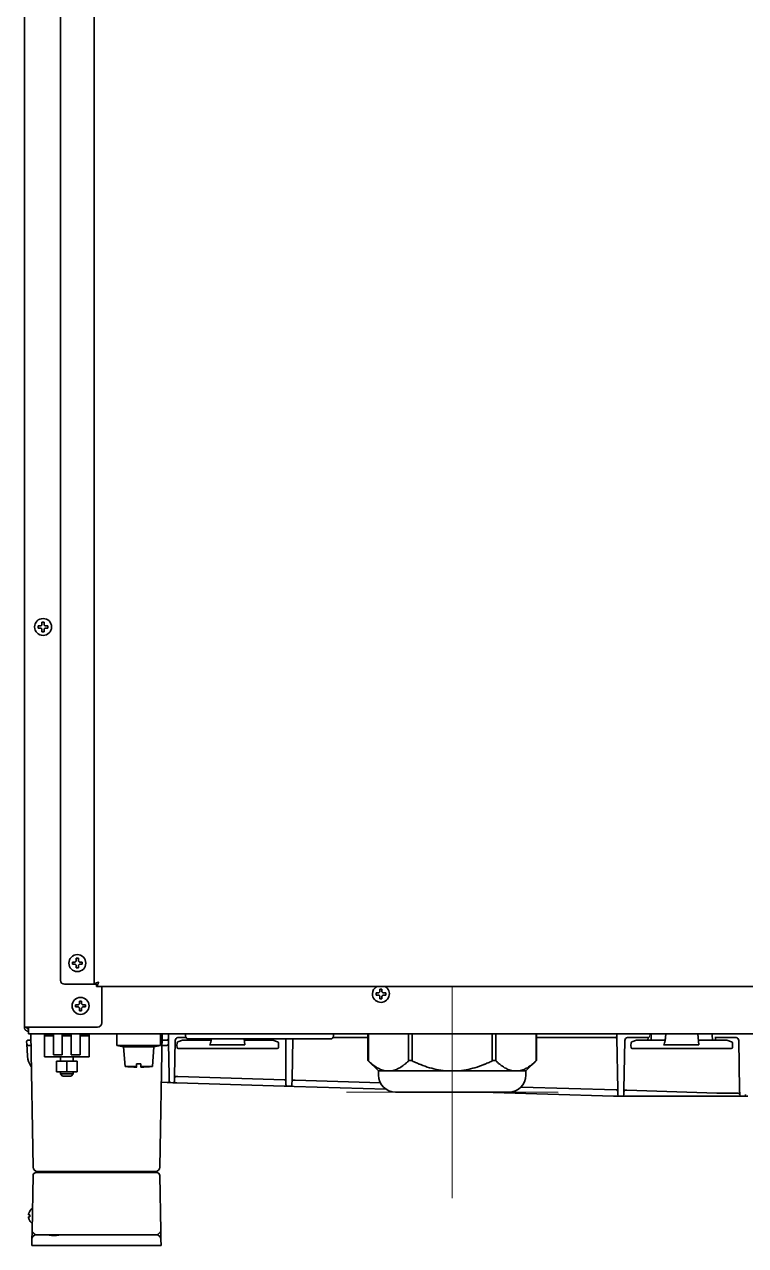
# Model space of a CAD drawing. Extents: x 5819 to 10669, y -850 to 3886.
# Drawn here: x 5821 to 6161, y 1271 to 1847 of the extents above; entities that cross this region are included whole.
import ezdxf

# ---------------------------------------------------------------- set-up
doc = ezdxf.new("R2010")
doc.units = 0
doc.header["$LTSCALE"] = 5
doc.layers.get('0').update_dxf_attribs({"linetype": 'CONTINUOUS', "lineweight": 0})
doc.layers.add('1', color=7, linetype='CONTINUOUS', true_color=0xffffff)

msp = doc.modelspace()

# ---------------------------------------------------------------- linework, layer by layer
at = {"color": 1}
for p, q in [((6022.57, 1393.16), (6022.57, 1293.16)), ((5972.57, 1343.16), (6072.57, 1343.16))]:
    msp.add_line(p, q, dxfattribs=at)
at = {"layer": '1', "color": 7, "linetype": 'Continuous', "lineweight": 35}
for p, q in [((5820.57, 1373.93), (5820.57, 2393.36)), ((5853.57, 2389.44), (5853.57, 1394.13)), ((5837.57, 1396.13), (5837.57, 2384.83)), ((5827.07, 1562.78), (5827.07, 1563.28)), ((5827.07, 1562.28), (5827.07, 1562.78)), ((5831.67, 1563.28), (5831.67, 1562.78)), ((5831.67, 1562.78), (5831.67, 1562.28)), ((5843.27, 1404.13), (5843.27, 1404.63)), ((5843.27, 1403.63), (5843.27, 1404.13)), ((5847.87, 1404.63), (5847.87, 1404.13)), ((5847.87, 1404.13), (5847.87, 1403.63)), ((5852.57, 1394.13), (5839.57, 1394.13)), ((5852.57, 1394.13), (5853.57, 1394.13)), ((5853.57, 1394.13), (5854.57, 1394.13)), ((5854.57, 1393.13), (5854.57, 1394.13)), ((5854.57, 1393.13), (6646.57, 1393.13)), ((5857.07, 1375.93), (5857.07, 1393.13)), ((5986.57, 1389.58), (5986.57, 1390.08)), ((5986.57, 1389.08), (5986.57, 1389.58)), ((5991.17, 1390.08), (5991.17, 1389.58)), ((5991.17, 1389.58), (5991.17, 1389.08)), ((5844.77, 1383.93), (5844.77, 1384.43)), ((5844.77, 1383.43), (5844.77, 1383.93)), ((5849.37, 1384.43), (5849.37, 1383.93)), ((5849.37, 1383.93), (5849.37, 1383.43)), ((5820.57, 1373.93), (5822.57, 1373.93)), ((5822.57, 1373.93), (5855.07, 1373.93)), ((5822.57, 1373.93), (5822.57, 1372.83)), ((5822.57, 1372.83), (5822.57, 1370.83)), ((5821.61, 1367.04), (5821.67, 1366.04)), ((5821.97, 1360.15), (5821.67, 1366.04)), ((5823.63, 1367.83), (5822.36, 1367.83)), ((5822.57, 1370.83), (6400.07, 1370.83)), ((5824.67, 1307.79), (5823.57, 1370.83)), ((5830.07, 1370.63), (5830.07, 1370.83)), ((5830.07, 1369.83), (5830.07, 1370.63)), ((5830.07, 1370.63), (5834.27, 1370.63)), ((5830.07, 1365.33), (5830.07, 1369.83)), ((5834.27, 1369.83), (5830.07, 1369.83)), ((5834.27, 1370.63), (5834.27, 1369.83)), ((5834.27, 1365.33), (5834.27, 1369.83)), ((5838.47, 1369.83), (5838.47, 1370.63)), ((5838.47, 1370.63), (5842.67, 1370.63)), ((5842.67, 1369.83), (5838.47, 1369.83)), ((5838.47, 1369.83), (5838.47, 1365.33)), ((5842.67, 1370.63), (5842.67, 1369.83)), ((5842.67, 1365.33), (5842.67, 1369.83)), ((5846.87, 1370.63), (5851.07, 1370.63)), ((5846.87, 1369.83), (5846.87, 1370.63)), ((5851.07, 1369.83), (5846.87, 1369.83)), ((5846.87, 1369.83), (5846.87, 1365.33)), ((5851.07, 1370.83), (5851.07, 1370.63)), ((5851.07, 1370.63), (5851.07, 1369.83)), ((5851.07, 1369.83), (5851.07, 1365.33)), ((5864.24, 1370.83), (5864.24, 1365.23)), ((5884.47, 1307.79), (5885.57, 1370.83)), ((5884.9, 1365.23), (5884.9, 1370.83)), ((5887.86, 1367.83), (5885.52, 1367.83)), ((5888.61, 1368.72), (5888.57, 1366.33)), ((5888.57, 1366.32), (5888.57, 1366.33)), ((5888.84, 1350.88), (5888.57, 1366.32)), ((5888.61, 1368.72), (5888.65, 1370.83)), ((5891.81, 1367.6), (5891.51, 1350.84)), ((5892.57, 1365.33), (5892.68, 1366.54)), ((5895.26, 1367.72), (5893.02, 1366.97)), ((5896.63, 1369.08), (5893.31, 1369.08)), ((5895.9, 1367.83), (5900.57, 1367.83)), ((5896.57, 1370.83), (5896.61, 1369.77)), ((5901.57, 1368.33), (5898.11, 1368.33)), ((5900.57, 1367.83), (5908.26, 1367.83)), ((5961.57, 1368.33), (5901.57, 1368.33)), ((5902.09, 1368.31), (5902.09, 1368.33)), ((5908.77, 1368.33), (5908.67, 1367.23)), ((5924.62, 1365.61), (5924.38, 1368.33)), ((5924.42, 1367.83), (5932.57, 1367.83)), ((5927.07, 1367.83), (5927.07, 1368.33)), ((5931.06, 1368.33), (5931.07, 1367.83)), ((5932.52, 1367.83), (5932.51, 1368.33)), ((5932.57, 1367.83), (5937.25, 1367.83)), ((5940.13, 1366.97), (5937.88, 1367.72)), ((5940.47, 1366.54), (5940.57, 1365.33)), ((5944.07, 1349.2), (5944.07, 1368.33)), ((5946.95, 1349.14), (5947.29, 1368.33)), ((5965.04, 1368.33), (5961.57, 1368.33)), ((5982.76, 1369.08), (5966.34, 1369.08)), ((5966.57, 1370.83), (5966.54, 1369.77)), ((5982.76, 1370.83), (5982.76, 1358.22)), ((5983.02, 1370.83), (5983.02, 1357.97)), ((6001.93, 1357.97), (6001.93, 1370.83)), ((6003.66, 1370.83), (6003.66, 1357.97)), ((6041.48, 1357.97), (6041.48, 1370.83)), ((6043.21, 1370.83), (6043.21, 1357.97)), ((6062.12, 1357.97), (6062.12, 1370.83)), ((6062.39, 1358.22), (6062.39, 1370.83)), ((6097.26, 1369.08), (6062.39, 1369.08)), ((6099.59, 1369.08), (6097.26, 1369.08)), ((6100.28, 1368.69), (6100.25, 1370.81)), ((6100.28, 1368.69), (6100.71, 1344.46)), ((6104.04, 1367.6), (6103.64, 1344.46)), ((6110.98, 1369.08), (6105.54, 1369.08)), ((6106.92, 1365.33), (6107.03, 1366.54)), ((6109.61, 1367.72), (6107.37, 1366.97)), ((6110.25, 1367.83), (6114.92, 1367.83)), ((6112.57, 1369.08), (6111.66, 1369.08)), ((6115.35, 1369.08), (6112.57, 1369.08)), ((6114.92, 1367.83), (6122.61, 1367.83)), ((6115.02, 1369.08), (6114.97, 1367.83)), ((6116.44, 1368.31), (6116.51, 1370.34)), ((6123.34, 1370.83), (6123.02, 1367.23)), ((6138.97, 1365.61), (6138.51, 1370.83)), ((6138.77, 1367.83), (6146.92, 1367.83)), ((6145.33, 1370.34), (6145.42, 1367.83)), ((6149.27, 1369.08), (6146.49, 1369.08)), ((6146.87, 1367.83), (6146.83, 1369.08)), ((6146.92, 1367.83), (6151.6, 1367.83)), ((6150.18, 1369.08), (6149.27, 1369.08)), ((6156.33, 1369.08), (6150.86, 1369.08)), ((6154.48, 1366.97), (6152.23, 1367.72)), ((6154.82, 1366.54), (6154.92, 1365.33)), ((6158.24, 1344.46), (6157.83, 1367.6)), ((5823.67, 1365.33), (5822.42, 1365.33)), ((5830.07, 1359.83), (5830.07, 1365.33)), ((5834.27, 1365.33), (5834.27, 1360.83)), ((5838.47, 1360.83), (5834.27, 1360.83)), ((5838.47, 1360.83), (5838.47, 1365.33)), ((5842.67, 1365.33), (5842.67, 1360.83)), ((5846.87, 1360.83), (5842.67, 1360.83)), ((5846.87, 1360.83), (5846.87, 1365.33)), ((5851.07, 1365.33), (5851.07, 1359.83)), ((5864.24, 1365.23), (5867.42, 1364.67)), ((5884.9, 1365.23), (5864.24, 1365.23)), ((5867.42, 1364.67), (5868.07, 1355.37)), ((5867.42, 1364.67), (5881.72, 1364.67)), ((5881.07, 1355.37), (5881.72, 1364.67)), ((5881.72, 1364.67), (5884.9, 1365.23)), ((5887.85, 1365.33), (5885.48, 1365.33)), ((5892.57, 1365.33), (5892.66, 1364.28)), ((5900.57, 1363.83), (5893.16, 1363.83)), ((5932.57, 1363.83), (5900.57, 1363.83)), ((5924.62, 1365.61), (5908.03, 1365.61)), ((5939.98, 1363.83), (5932.57, 1363.83)), ((5940.48, 1364.28), (5940.57, 1365.33)), ((6106.92, 1365.33), (6107.01, 1364.28)), ((6114.92, 1363.83), (6107.51, 1363.83)), ((6146.92, 1363.83), (6114.92, 1363.83)), ((6138.97, 1365.61), (6122.38, 1365.61)), ((6154.33, 1363.83), (6146.92, 1363.83)), ((6154.83, 1364.28), (6154.92, 1365.33)), ((5830.07, 1359.83), (5851.07, 1359.83)), ((5835.68, 1357.83), (5835.68, 1352.83)), ((5835.68, 1357.83), (5840.57, 1357.83)), ((5837.57, 1359.83), (5837.57, 1357.83)), ((5840.57, 1357.83), (5845.47, 1357.83)), ((5840.57, 1357.83), (5840.57, 1352.83)), ((5843.57, 1357.83), (5843.57, 1359.83)), ((5845.47, 1357.83), (5845.47, 1352.83)), ((5868.07, 1355.37), (5873.57, 1355.37)), ((5873.57, 1356.53), (5873.57, 1355.37)), ((5875.57, 1356.53), (5873.57, 1356.53)), ((5875.57, 1355.37), (5875.57, 1356.53)), ((5881.07, 1355.37), (5875.57, 1355.37)), ((5982.76, 1358.23), (5987.76, 1353.23)), ((6057.39, 1353.23), (6062.39, 1358.23)), ((5840.57, 1352.83), (5835.68, 1352.83)), ((5837.57, 1352.83), (5837.57, 1351.83)), ((5837.57, 1351.83), (5838.57, 1350.83)), ((5837.57, 1351.83), (5843.57, 1351.83)), ((5838.57, 1350.83), (5842.57, 1350.83)), ((5845.47, 1352.83), (5840.57, 1352.83)), ((5842.57, 1350.83), (5843.57, 1351.83)), ((5843.57, 1351.83), (5843.57, 1352.83)), ((5888.88, 1348.47), (5888.84, 1350.88)), ((5891.51, 1350.84), (5891.47, 1348.44)), ((5891.51, 1350.68), (5892.99, 1350.64)), ((5892.99, 1350.64), (5943.35, 1349.09)), ((5944.07, 1346.79), (5944.07, 1349.2)), ((5946.91, 1346.74), (5946.95, 1349.14)), ((5947.71, 1348.96), (5948.34, 1348.94)), ((5948.34, 1348.94), (5988.64, 1347.7)), ((5987.76, 1353.23), (5991.4, 1353.23)), ((5987.82, 1353.23), (5987.82, 1351.23)), ((5992.48, 1353.23), (5991.4, 1353.23)), ((5993.55, 1353.23), (5992.48, 1353.23)), ((6020.42, 1353.23), (5993.55, 1353.23)), ((6022.57, 1353.23), (6020.42, 1353.23)), ((6024.72, 1353.23), (6022.57, 1353.23)), ((6051.59, 1353.23), (6024.72, 1353.23)), ((6052.67, 1353.23), (6051.59, 1353.23)), ((6053.74, 1353.23), (6052.67, 1353.23)), ((6057.39, 1353.23), (6053.74, 1353.23)), ((6057.32, 1351.23), (6057.32, 1353.23)), ((5885.17, 1347.87), (5888, 1347.79)), ((5890.7, 1347.7), (5889.61, 1347.74)), ((5890.7, 1347.7), (5892.54, 1347.65)), ((5892.54, 1347.65), (5943.14, 1346.1)), ((5943.14, 1346.1), (5944.8, 1346.04)), ((5946.14, 1346), (5944.8, 1346.04)), ((5947.98, 1345.95), (5946.14, 1346)), ((5991.31, 1344.62), (5947.98, 1345.95)), ((6049.32, 1343.23), (5995.82, 1343.23)), ((6036.69, 1343.23), (6098.63, 1341.33)), ((6055.07, 1345.66), (6100.04, 1344.28)), ((6100.71, 1344.46), (6100.75, 1342.06)), ((6103.64, 1344.46), (6103.6, 1342.06)), ((6104.34, 1344.15), (6105.02, 1344.13)), ((6105.02, 1344.13), (6147.42, 1342.83)), ((6158.28, 1342.06), (6158.24, 1344.46)), ((6099.84, 1341.33), (6098.63, 1341.33)), ((6101.5, 1341.33), (6099.84, 1341.33)), ((6102.85, 1341.33), (6101.5, 1341.33)), ((6102.85, 1341.33), (6104.69, 1341.33)), ((6104.69, 1341.33), (6157.38, 1341.33)), ((6147.73, 1342.83), (6156.63, 1342.83)), ((6156.63, 1342.83), (6157.58, 1342.83)), ((6157.38, 1341.33), (6159.03, 1341.33)), ((6160.32, 1341.33), (6159.03, 1341.33)), ((6162.16, 1341.33), (6160.32, 1341.33)), ((5824.19, 1277.79), (5824.65, 1303.85)), ((5826.15, 1305.33), (5828.65, 1305.33)), ((5828.67, 1305.83), (5826.67, 1305.83)), ((5828.65, 1305.33), (5880.5, 1305.33)), ((5880.47, 1305.83), (5828.67, 1305.83)), ((5831.33, 1305.33), (5831.33, 1305.33)), ((5877.81, 1305.33), (5877.81, 1305.33)), ((5882.47, 1305.83), (5880.47, 1305.83)), ((5880.5, 1305.33), (5883, 1305.33)), ((5884.5, 1303.85), (5884.95, 1277.79)), ((5823.09, 1287.13), (5823.13, 1287.13)), ((5823.13, 1282.53), (5823.09, 1282.53)), ((5824.07, 1270.83), (5824.13, 1273.86)), ((5826.13, 1275.83), (5828.13, 1275.83)), ((5828.13, 1275.83), (5832, 1275.83)), ((5837.15, 1275.83), (5881.02, 1275.83)), ((5881.02, 1275.83), (5883.02, 1275.83)), ((5885.02, 1273.86), (5885.07, 1270.83)), ((5828.07, 1270.83), (5824.07, 1270.83)), ((5881.07, 1270.83), (5828.07, 1270.83)), ((5885.07, 1270.83), (5881.07, 1270.83))]:
    msp.add_line(p, q, dxfattribs=at)
for centre in [(5829.37, 1562.78), (5845.57, 1404.13), (5847.07, 1383.93)]:
    msp.add_circle(centre, 4, dxfattribs=at)
for centre, radius, start, end in [((5839.57, 1396.13), 2, 180, 270), ((5988.87, 1389.58), 4, 117.43874, 180), ((5988.87, 1389.58), 4, 180, 62.55565), ((5855.07, 1375.93), 2, 270, 0), ((5822.36, 1367.08), 0.75, 90, 183), ((5822.42, 1366.08), 0.75, 183, 270), ((5887.86, 1368.58), 0.75, 270, 359), ((5893.31, 1367.58), 1.5, 101.37985, 179), ((5893.18, 1366.5), 0.5, 108.43495, 175), ((5895.9, 1365.83), 2, 90, 108.43495), ((5898.11, 1369.83), 1.5, 182, 270), ((5901.59, 1368.33), 0.5, 270, 358), ((5908.26, 1368.33), 0.5, 270, 355), ((5937.25, 1365.83), 2, 71.56505, 90), ((5939.97, 1366.5), 0.5, 5, 71.56505), ((5965.04, 1369.83), 1.5, 270, 358), ((6099.59, 1368.38), 0.7, 1, 90), ((6105.54, 1367.58), 1.5, 101.37985, 179), ((6107.53, 1366.5), 0.5, 108.43495, 175), ((6110.25, 1365.83), 2, 90, 108.43495), ((6115.94, 1368.33), 0.5, 270, 358), ((6117.01, 1370.33), 0.5, 90, 178), ((6122.61, 1368.33), 0.5, 270, 355), ((6144.84, 1370.33), 0.5, 2, 90), ((6151.6, 1365.83), 2, 71.56505, 90), ((6154.32, 1366.5), 0.5, 5, 71.56505), ((6156.33, 1367.58), 1.5, 1, 78.62019), ((5829.96, 1360.57), 8, 183, 220.06879), ((5893.16, 1364.33), 0.5, 185, 270), ((5939.98, 1364.33), 0.5, 270, 355), ((6107.51, 1364.33), 0.5, 185, 270), ((6154.33, 1364.33), 0.5, 270, 355), ((5874.49, 1415.03), 60, 263.86251, 269.12635), ((5874.66, 1415.03), 60, 270.8721, 276.13749), ((5943.32, 1348.34), 0.75, 0, 88.24301), ((5947.69, 1348.21), 0.75, 88.24301, 179), ((5995.82, 1351.23), 8, 180, 270), ((6049.32, 1351.23), 8, 270, 0), ((5889.63, 1348.49), 0.75, 181, 268.24301), ((5890.72, 1348.45), 0.75, 268.24301, 359), ((5944.82, 1346.79), 0.75, 180, 268.24301), ((5946.16, 1346.75), 0.75, 268.24301, 359), ((6100.02, 1343.58), 0.7, 1, 88.24301), ((6104.32, 1343.45), 0.7, 88.24301, 179), ((6101.5, 1342.08), 0.75, 181, 270), ((6102.85, 1342.08), 0.75, 270, 359), ((6157.58, 1342.13), 0.7, 1, 90), ((6159.03, 1342.08), 0.75, 181, 270), ((6160.32, 1342.08), 0.75, 270, 359), ((5826.15, 1303.83), 1.5, 90, 179), ((5826.67, 1307.83), 2, 181, 270), ((5830.83, 1305.33), 0.5, 1, 90), ((5878.31, 1305.33), 0.5, 90, 179), ((5882.47, 1307.83), 2, 270, 359), ((5883, 1303.83), 1.5, 1, 90), ((5826.87, 1284.83), 3.78, 172.39595, 179.99653), ((5827.19, 1284.63), 4.8, 125.85008, 148.41865), ((5826.87, 1284.83), 3.78, 180.00345, 187.60407), ((5827.19, 1285.03), 4.8, 211.58373, 232.25318), ((5826.13, 1273.83), 2, 90, 179), ((5883.02, 1273.83), 2, 1, 90)]:
    msp.add_arc(centre, radius, start, end, dxfattribs=at)
for centre in [(5908.39, 1369.71), (6122.74, 1369.71)]:
    msp.add_ellipse(centre, major_axis=(0.36, 4.1), ratio=0.121482, start_param=3.152266, end_param=3.833542, dxfattribs=at)
at = {"layer": '1', "color": 51, "linetype": 'Continuous', "lineweight": 13}
msp.add_ellipse((6115.35, 1369.48), major_axis=(0, 0.4), ratio=0.994667, start_param=3.141593, end_param=4.660029, dxfattribs=at)
at = {"layer": '1', "color": 7, "linetype": 'Continuous', "lineweight": 35}
for points, knots in [([(5827.07, 1563.28), (5827.28, 1563.28), (5827.49, 1563.28), (5827.81, 1563.28), (5827.92, 1563.28), (5828.14, 1563.28), (5828.26, 1563.28), (5828.37, 1563.28)], [0, 0, 0, 0, 0.5, 0.5, 0.75, 0.75, 1, 1, 1, 1]), ([(5829.87, 1565.08), (5829.87, 1564.87), (5829.87, 1564.66), (5829.87, 1564.34), (5829.87, 1564.23), (5829.87, 1564), (5829.87, 1563.89), (5829.87, 1563.78)], [0, 0, 0, 0, 0.5, 0.5, 0.75, 0.75, 1, 1, 1, 1]), ([(5831.67, 1562.28), (5831.47, 1562.28), (5831.26, 1562.28), (5830.94, 1562.28), (5830.83, 1562.28), (5830.6, 1562.28), (5830.49, 1562.28), (5830.37, 1562.28)], [0, 0, 0, 0, 0.5, 0.5, 0.75, 0.75, 1, 1, 1, 1]), ([(5828.87, 1560.48), (5828.87, 1560.68), (5828.87, 1560.89), (5828.87, 1561.21), (5828.87, 1561.32), (5828.87, 1561.55), (5828.87, 1561.66), (5828.87, 1561.78)], [0, 0, 0, 0, 0.5, 0.5, 0.75, 0.75, 1, 1, 1, 1]), ([(5846.07, 1406.43), (5846.07, 1406.22), (5846.07, 1406.01), (5846.07, 1405.69), (5846.07, 1405.58), (5846.07, 1405.35), (5846.07, 1405.24), (5846.07, 1405.13)], [0, 0, 0, 0, 0.5, 0.5, 0.75, 0.75, 1, 1, 1, 1]), ([(5843.27, 1404.63), (5843.48, 1404.63), (5843.69, 1404.63), (5844.01, 1404.63), (5844.12, 1404.63), (5844.34, 1404.63), (5844.46, 1404.63), (5844.57, 1404.63)], [0, 0, 0, 0, 0.5, 0.5, 0.75, 0.75, 1, 1, 1, 1]), ([(5845.07, 1401.83), (5845.07, 1402.03), (5845.07, 1402.24), (5845.07, 1402.56), (5845.07, 1402.67), (5845.07, 1402.9), (5845.07, 1403.01), (5845.07, 1403.13)], [0, 0, 0, 0, 0.5, 0.5, 0.75, 0.75, 1, 1, 1, 1]), ([(5847.87, 1403.63), (5847.67, 1403.63), (5847.46, 1403.63), (5847.14, 1403.63), (5847.03, 1403.63), (5846.8, 1403.63), (5846.69, 1403.63), (5846.57, 1403.63)], [0, 0, 0, 0, 0.5, 0.5, 0.75, 0.75, 1, 1, 1, 1]), ([(5986.57, 1390.08), (5986.78, 1390.08), (5986.99, 1390.08), (5987.31, 1390.08), (5987.42, 1390.08), (5987.64, 1390.08), (5987.76, 1390.08), (5987.87, 1390.08)], [0, 0, 0, 0, 0.5, 0.5, 0.75, 0.75, 1, 1, 1, 1]), ([(5989.37, 1391.88), (5989.37, 1391.67), (5989.37, 1391.46), (5989.37, 1391.14), (5989.37, 1391.03), (5989.37, 1390.8), (5989.37, 1390.69), (5989.37, 1390.58)], [0, 0, 0, 0, 0.5, 0.5, 0.75, 0.75, 1, 1, 1, 1]), ([(5991.17, 1389.08), (5990.97, 1389.08), (5990.76, 1389.08), (5990.44, 1389.08), (5990.33, 1389.08), (5990.1, 1389.08), (5989.99, 1389.08), (5989.87, 1389.08)], [0, 0, 0, 0, 0.5, 0.5, 0.75, 0.75, 1, 1, 1, 1]), ([(5844.77, 1384.43), (5844.98, 1384.43), (5845.19, 1384.43), (5845.51, 1384.43), (5845.62, 1384.43), (5845.84, 1384.43), (5845.96, 1384.43), (5846.07, 1384.43)], [0, 0, 0, 0, 0.5, 0.5, 0.75, 0.75, 1, 1, 1, 1]), ([(5847.57, 1386.23), (5847.57, 1386.02), (5847.57, 1385.81), (5847.57, 1385.49), (5847.57, 1385.38), (5847.57, 1385.15), (5847.57, 1385.04), (5847.57, 1384.93)], [0, 0, 0, 0, 0.5, 0.5, 0.75, 0.75, 1, 1, 1, 1]), ([(5849.37, 1383.43), (5849.17, 1383.43), (5848.96, 1383.43), (5848.64, 1383.43), (5848.53, 1383.43), (5848.3, 1383.43), (5848.19, 1383.43), (5848.07, 1383.43)], [0, 0, 0, 0, 0.5, 0.5, 0.75, 0.75, 1, 1, 1, 1]), ([(5988.37, 1387.28), (5988.37, 1387.48), (5988.37, 1387.69), (5988.37, 1388.01), (5988.37, 1388.12), (5988.37, 1388.35), (5988.37, 1388.46), (5988.37, 1388.58)], [0, 0, 0, 0, 0.5, 0.5, 0.75, 0.75, 1, 1, 1, 1]), ([(5846.57, 1381.63), (5846.57, 1381.83), (5846.57, 1382.04), (5846.57, 1382.36), (5846.57, 1382.47), (5846.57, 1382.7), (5846.57, 1382.81), (5846.57, 1382.93)], [0, 0, 0, 0, 0.5, 0.5, 0.75, 0.75, 1, 1, 1, 1]), ([(5821.57, 1373.93), (5821.57, 1373.86), (5821.58, 1373.8), (5821.6, 1373.7), (5821.61, 1373.67), (5821.63, 1373.6), (5821.64, 1373.57), (5821.7, 1373.42), (5821.77, 1373.31), (5821.96, 1373.13), (5822.07, 1373.05), (5822.22, 1372.99), (5822.25, 1372.98), (5822.31, 1372.96), (5822.35, 1372.95), (5822.44, 1372.93), (5822.51, 1372.93), (5822.57, 1372.93)], [0, 0, 0, 0, 0.125, 0.125, 0.1875, 0.1875, 0.25, 0.25, 0.5, 0.5, 0.75, 0.75, 0.8125, 0.8125, 0.875, 0.875, 1, 1, 1, 1]), ([(5888.56, 1365.93), (5888.56, 1365.92), (5888.54, 1365.86), (5888.49, 1365.75), (5888.39, 1365.61), (5888.27, 1365.5), (5888.15, 1365.42), (5888.05, 1365.37), (5887.95, 1365.34), (5887.89, 1365.33), (5887.86, 1365.33), (5887.85, 1365.33)], [0, 0, 0, 0, 0.036165, 0.217383, 0.389004, 0.540368, 0.673019, 0.789446, 0.891459, 0.982301, 1, 1, 1, 1]), ([(5887.86, 1367.83), (5887.89, 1367.83), (5887.91, 1367.82), (5887.96, 1367.81), (5887.98, 1367.81), (5888.05, 1367.79), (5888.1, 1367.76), (5888.17, 1367.73), (5888.19, 1367.71), (5888.23, 1367.68), (5888.25, 1367.67), (5888.31, 1367.62), (5888.35, 1367.59), (5888.41, 1367.52), (5888.44, 1367.48), (5888.48, 1367.42), (5888.49, 1367.41), (5888.52, 1367.37), (5888.53, 1367.35), (5888.55, 1367.29), (5888.57, 1367.25), (5888.58, 1367.17), (5888.59, 1367.13), (5888.59, 1367.09)], [0, 0, 0, 0, 0.0625, 0.0625, 0.125, 0.125, 0.25, 0.25, 0.3125, 0.3125, 0.375, 0.375, 0.5, 0.5, 0.625, 0.625, 0.6875, 0.6875, 0.75, 0.75, 0.875, 0.875, 1, 1, 1, 1]), ([(5893.31, 1369.08), (5893.26, 1369.08), (5893.21, 1369.07), (5893.11, 1369.06), (5893.06, 1369.06), (5893.01, 1369.05)], [0, 0, 0, 0, 0.5, 0.5, 1, 1, 1, 1]), ([(5896.84, 1369.08), (5896.83, 1369.08), (5896.82, 1369.08), (5896.75, 1369.08), (5896.69, 1369.08), (5896.63, 1369.08)], [0, 0, 0, 0, 0.175426, 0.175426, 1, 1, 1, 1]), ([(5908.67, 1367.23), (5908.67, 1367.17), (5908.65, 1367.11), (5908.63, 1367.02), (5908.62, 1366.99), (5908.59, 1366.93), (5908.58, 1366.9), (5908.56, 1366.84), (5908.54, 1366.82), (5908.52, 1366.76), (5908.5, 1366.73), (5908.48, 1366.67), (5908.47, 1366.65), (5908.44, 1366.59), (5908.43, 1366.56), (5908.43, 1366.53)], [0, 0, 0, 0, 0.25, 0.25, 0.375, 0.375, 0.5, 0.5, 0.625, 0.625, 0.75, 0.75, 0.875, 0.875, 1, 1, 1, 1]), ([(5947.48, 1368.34), (5947.48, 1368.33), (5947.47, 1368.32), (5947.45, 1368.29), (5947.44, 1368.25), (5947.42, 1368.22), (5947.4, 1368.19), (5947.39, 1368.15), (5947.38, 1368.12), (5947.36, 1368.08), (5947.35, 1368.05), (5947.34, 1368.01), (5947.33, 1367.97), (5947.32, 1367.94), (5947.31, 1367.9), (5947.3, 1367.86), (5947.3, 1367.83), (5947.29, 1367.79), (5947.29, 1367.75), (5947.28, 1367.71), (5947.28, 1367.68), (5947.28, 1367.64), (5947.28, 1367.61), (5947.28, 1367.6)], [0, 0, 0, 0, 0.028793, 0.077353, 0.125914, 0.174474, 0.223034, 0.271595, 0.320155, 0.368715, 0.417276, 0.465836, 0.514396, 0.562957, 0.611517, 0.660077, 0.708638, 0.757198, 0.805759, 0.854319, 0.902879, 0.95144, 1, 1, 1, 1]), ([(6105.54, 1369.08), (6105.49, 1369.08), (6105.44, 1369.07), (6105.34, 1369.06), (6105.29, 1369.06), (6105.25, 1369.05)], [0, 0, 0, 0, 0.5, 0.5, 1, 1, 1, 1]), ([(6111.66, 1369.08), (6111.61, 1369.08), (6111.55, 1369.08), (6111.44, 1369.08), (6111.39, 1369.08), (6111.3, 1369.08), (6111.27, 1369.08), (6111.21, 1369.08), (6111.19, 1369.08), (6111.1, 1369.08), (6111.04, 1369.08), (6110.98, 1369.08)], [0, 0, 0, 0, 0.25, 0.25, 0.5, 0.5, 0.625, 0.625, 0.75, 0.75, 1, 1, 1, 1]), ([(6123.02, 1367.23), (6123.02, 1367.17), (6123, 1367.11), (6122.98, 1367.02), (6122.97, 1366.99), (6122.94, 1366.93), (6122.93, 1366.9), (6122.91, 1366.84), (6122.89, 1366.82), (6122.87, 1366.76), (6122.85, 1366.73), (6122.83, 1366.67), (6122.82, 1366.65), (6122.79, 1366.59), (6122.78, 1366.56), (6122.78, 1366.53)], [0, 0, 0, 0, 0.25, 0.25, 0.375, 0.375, 0.5, 0.5, 0.625, 0.625, 0.75, 0.75, 0.875, 0.875, 1, 1, 1, 1]), ([(6150.86, 1369.08), (6150.81, 1369.08), (6150.75, 1369.08), (6150.63, 1369.08), (6150.57, 1369.08), (6150.46, 1369.08), (6150.4, 1369.08), (6150.32, 1369.08), (6150.29, 1369.08), (6150.24, 1369.08), (6150.21, 1369.08), (6150.18, 1369.08)], [0, 0, 0, 0, 0.25, 0.25, 0.5, 0.5, 0.75, 0.75, 0.875, 0.875, 1, 1, 1, 1]), ([(6156.63, 1369.05), (6156.58, 1369.06), (6156.53, 1369.06), (6156.43, 1369.07), (6156.38, 1369.08), (6156.33, 1369.08)], [0, 0, 0, 0, 0.5, 0.5, 1, 1, 1, 1]), ([(5873.57, 1355.37), (5873.57, 1355.34), (5873.57, 1355.29), (5873.57, 1355.23), (5873.57, 1355.18), (5873.57, 1355.14), (5873.57, 1355.11), (5873.57, 1355.09), (5873.57, 1355.07), (5873.57, 1355.06), (5873.57, 1355.05), (5873.57, 1355.04), (5873.57, 1355.04), (5873.57, 1355.03), (5873.57, 1355.03), (5873.57, 1355.03), (5873.57, 1355.03), (5873.57, 1355.03)], [0, 0, 0, 0, 0.070796, 0.141593, 0.212389, 0.283186, 0.353982, 0.424778, 0.495575, 0.566371, 0.637168, 0.707964, 0.77876, 0.849557, 0.920353, 0.99115, 1, 1, 1, 1]), ([(5875.57, 1355.03), (5875.57, 1355.03), (5875.57, 1355.03), (5875.57, 1355.03), (5875.57, 1355.03), (5875.57, 1355.04), (5875.57, 1355.04), (5875.57, 1355.05), (5875.57, 1355.06), (5875.57, 1355.07), (5875.57, 1355.09), (5875.57, 1355.11), (5875.57, 1355.14), (5875.57, 1355.18), (5875.57, 1355.23), (5875.57, 1355.29), (5875.57, 1355.34), (5875.57, 1355.37)], [0, 0, 0, 0, 0.009524, 0.080272, 0.151021, 0.221769, 0.292517, 0.363265, 0.434014, 0.504762, 0.57551, 0.646259, 0.717007, 0.787755, 0.858503, 0.929252, 1, 1, 1, 1]), ([(5983.02, 1357.97), (5982.98, 1358.01), (5982.95, 1358.05), (5982.88, 1358.11), (5982.85, 1358.14), (5982.8, 1358.18), (5982.79, 1358.2), (5982.76, 1358.22), (5982.76, 1358.23), (5982.76, 1358.23)], [0, 0, 0, 0, 0.254109, 0.254109, 0.508219, 0.508219, 0.762328, 0.762328, 1, 1, 1, 1]), ([(5991.4, 1353.23), (5990.67, 1353.32), (5989.94, 1353.5), (5988.51, 1354.03), (5987.81, 1354.37), (5986.41, 1355.19), (5985.72, 1355.67), (5984.96, 1356.28), (5984.87, 1356.34), (5984.7, 1356.48), (5984.45, 1356.69), (5984.19, 1356.91), (5983.69, 1357.35), (5983.36, 1357.65), (5983.02, 1357.97)], [0, 0, 0, 0, 0.25, 0.25, 0.5, 0.5, 0.75, 0.75, 0.78125, 0.78125, 0.8125, 0.875, 0.875, 1, 1, 1, 1]), ([(5993.55, 1353.23), (5994.29, 1353.32), (5995.01, 1353.5), (5996.44, 1354.03), (5997.15, 1354.37), (5998.54, 1355.19), (5999.23, 1355.67), (6000, 1356.28), (6000.09, 1356.34), (6000.26, 1356.48), (6000.51, 1356.69), (6000.76, 1356.91), (6001.27, 1357.35), (6001.6, 1357.65), (6001.93, 1357.97)], [0, 0, 0, 0, 0.25, 0.25, 0.5, 0.5, 0.75, 0.75, 0.78125, 0.78125, 0.8125, 0.875, 0.875, 1, 1, 1, 1]), ([(6003.66, 1357.97), (6003.58, 1358.01), (6003.5, 1358.05), (6003.33, 1358.11), (6003.25, 1358.14), (6003.08, 1358.18), (6002.99, 1358.2), (6002.83, 1358.22), (6002.75, 1358.23), (6002.65, 1358.23), (6002.63, 1358.23), (6002.59, 1358.22), (6002.53, 1358.22), (6002.44, 1358.21), (6002.37, 1358.2), (6002.32, 1358.18), (6002.31, 1358.18), (6002.27, 1358.17), (6002.26, 1358.16), (6002.18, 1358.14), (6002.12, 1358.11), (6002.05, 1358.06), (6002.02, 1358.05), (6001.98, 1358.01), (6001.95, 1357.99), (6001.93, 1357.97)], [0, 0, 0, 0, 0.125, 0.125, 0.25, 0.25, 0.375, 0.375, 0.5, 0.5, 0.53125, 0.53125, 0.5625, 0.625, 0.6875, 0.6875, 0.71875, 0.71875, 0.75, 0.75, 0.875, 0.875, 0.9375, 0.9375, 1, 1, 1, 1]), ([(6020.42, 1353.23), (6018.95, 1353.32), (6017.5, 1353.5), (6014.64, 1354.03), (6013.23, 1354.37), (6010.44, 1355.19), (6009.06, 1355.67), (6007.53, 1356.28), (6007.36, 1356.34), (6007.02, 1356.48), (6006.51, 1356.69), (6006, 1356.91), (6004.99, 1357.35), (6004.33, 1357.65), (6003.66, 1357.97)], [0, 0, 0, 0, 0.25, 0.25, 0.5, 0.5, 0.75, 0.75, 0.78125, 0.78125, 0.8125, 0.875, 0.875, 1, 1, 1, 1]), ([(6024.72, 1353.23), (6026.19, 1353.32), (6027.64, 1353.5), (6030.5, 1354.03), (6031.91, 1354.37), (6034.7, 1355.19), (6036.08, 1355.67), (6037.62, 1356.28), (6037.79, 1356.34), (6038.13, 1356.48), (6038.64, 1356.69), (6039.14, 1356.91), (6040.15, 1357.35), (6040.82, 1357.65), (6041.48, 1357.97)], [0, 0, 0, 0, 0.25, 0.25, 0.5, 0.5, 0.75, 0.75, 0.78125, 0.78125, 0.8125, 0.875, 0.875, 1, 1, 1, 1]), ([(6043.21, 1357.97), (6043.17, 1358.01), (6043.13, 1358.05), (6043.02, 1358.11), (6042.97, 1358.14), (6042.84, 1358.18), (6042.78, 1358.2), (6042.64, 1358.22), (6042.56, 1358.23), (6042.46, 1358.23), (6042.44, 1358.23), (6042.4, 1358.22), (6042.34, 1358.22), (6042.24, 1358.21), (6042.16, 1358.2), (6042.09, 1358.18), (6042.07, 1358.18), (6042.03, 1358.17), (6042.01, 1358.16), (6041.9, 1358.14), (6041.82, 1358.11), (6041.69, 1358.06), (6041.65, 1358.04), (6041.56, 1358.01), (6041.52, 1357.99), (6041.48, 1357.97)], [0, 0, 0, 0, 0.125, 0.125, 0.25, 0.25, 0.375, 0.375, 0.5, 0.5, 0.53125, 0.53125, 0.5625, 0.625, 0.6875, 0.6875, 0.71875, 0.71875, 0.75, 0.75, 0.875, 0.875, 0.9375, 0.9375, 1, 1, 1, 1]), ([(6043.21, 1357.97), (6043.55, 1357.65), (6044.21, 1357.04), (6044.89, 1356.48), (6045.91, 1355.68), (6046.59, 1355.2), (6047.98, 1354.38), (6048.69, 1354.03), (6050.12, 1353.5), (6050.85, 1353.32), (6051.59, 1353.23)], [0, 0, 0, 0, 0.125, 0.25, 0.25, 0.5, 0.5, 0.75, 0.75, 1, 1, 1, 1]), ([(6062.12, 1357.97), (6061.79, 1357.65), (6061.12, 1357.04), (6060.45, 1356.48), (6059.43, 1355.68), (6058.74, 1355.2), (6057.35, 1354.38), (6056.65, 1354.03), (6055.21, 1353.5), (6054.48, 1353.32), (6053.74, 1353.23)], [0, 0, 0, 0, 0.125, 0.25, 0.25, 0.5, 0.5, 0.75, 0.75, 1, 1, 1, 1]), ([(6062.39, 1358.23), (6062.39, 1358.23), (6062.39, 1358.23), (6062.39, 1358.22), (6062.38, 1358.22), (6062.37, 1358.21), (6062.36, 1358.2), (6062.34, 1358.18), (6062.34, 1358.18), (6062.33, 1358.17), (6062.32, 1358.16), (6062.29, 1358.14), (6062.27, 1358.11), (6062.22, 1358.06), (6062.2, 1358.04), (6062.16, 1358.01), (6062.14, 1357.99), (6062.12, 1357.97)], [0, 0, 0, 0, 0.059102, 0.059102, 0.121828, 0.247281, 0.372734, 0.372734, 0.435461, 0.435461, 0.498187, 0.498187, 0.749094, 0.749094, 0.874547, 0.874547, 1, 1, 1, 1]), ([(5892.27, 1350.66), (5892.27, 1350.66), (5892.26, 1350.66), (5892.24, 1350.66), (5892.23, 1350.66), (5892.22, 1350.66), (5892.21, 1350.66), (5892.19, 1350.66), (5892.18, 1350.65), (5892.17, 1350.65), (5892.15, 1350.65), (5892.14, 1350.65), (5892.13, 1350.65), (5892.12, 1350.65), (5892.1, 1350.64), (5892.09, 1350.64), (5892.08, 1350.64), (5892.06, 1350.64), (5892.05, 1350.63), (5892.04, 1350.63), (5892.03, 1350.63), (5892.02, 1350.62), (5892, 1350.62), (5891.99, 1350.61), (5891.98, 1350.61), (5891.97, 1350.6), (5891.95, 1350.6), (5891.94, 1350.59), (5891.93, 1350.59), (5891.92, 1350.58), (5891.91, 1350.58), (5891.9, 1350.57), (5891.89, 1350.56), (5891.87, 1350.56), (5891.86, 1350.55), (5891.85, 1350.55), (5891.84, 1350.54), (5891.83, 1350.53), (5891.82, 1350.52), (5891.81, 1350.52), (5891.8, 1350.51), (5891.79, 1350.5), (5891.78, 1350.49), (5891.77, 1350.49), (5891.76, 1350.48), (5891.75, 1350.47), (5891.74, 1350.46), (5891.73, 1350.45), (5891.71, 1350.43), (5891.69, 1350.41), (5891.67, 1350.39), (5891.66, 1350.37), (5891.64, 1350.35), (5891.62, 1350.33), (5891.61, 1350.3), (5891.6, 1350.28), (5891.58, 1350.26), (5891.57, 1350.23), (5891.56, 1350.21), (5891.55, 1350.18), (5891.54, 1350.16), (5891.53, 1350.13), (5891.52, 1350.11), (5891.52, 1350.08), (5891.51, 1350.06), (5891.51, 1350.03), (5891.5, 1350), (5891.5, 1349.97), (5891.5, 1349.95), (5891.5, 1349.93), (5891.5, 1349.92)], [0, 0, 0, 0, 0.01087, 0.02174, 0.032609, 0.043479, 0.054349, 0.065219, 0.076089, 0.086958, 0.097828, 0.108698, 0.119568, 0.130438, 0.141307, 0.152177, 0.163047, 0.173917, 0.184786, 0.195656, 0.206526, 0.217396, 0.228266, 0.239135, 0.250005, 0.260875, 0.271745, 0.282615, 0.293484, 0.304354, 0.315224, 0.326094, 0.336964, 0.347833, 0.358703, 0.369573, 0.380443, 0.391313, 0.402182, 0.413052, 0.423922, 0.434792, 0.445662, 0.456531, 0.467401, 0.478271, 0.489141, 0.50001, 0.522737, 0.545464, 0.568191, 0.590918, 0.613644, 0.636371, 0.659098, 0.681825, 0.704552, 0.727278, 0.750005, 0.772732, 0.795459, 0.818186, 0.840912, 0.863639, 0.886366, 0.909093, 0.93182, 0.954546, 0.977273, 1, 1, 1, 1]), ([(5888, 1347.79), (5888.04, 1347.79), (5888.09, 1347.78), (5888.18, 1347.78), (5888.22, 1347.78), (5888.35, 1347.78), (5888.43, 1347.77), (5888.56, 1347.77), (5888.6, 1347.77), (5888.66, 1347.77), (5888.68, 1347.77), (5888.72, 1347.77), (5888.73, 1347.76), (5888.83, 1347.76), (5888.9, 1347.76), (5888.98, 1347.76), (5889, 1347.76), (5889.03, 1347.76), (5889.08, 1347.75), (5889.15, 1347.75), (5889.2, 1347.75), (5889.24, 1347.75), (5889.25, 1347.75), (5889.27, 1347.75), (5889.28, 1347.75), (5889.33, 1347.75), (5889.36, 1347.75), (5889.4, 1347.74), (5889.41, 1347.74), (5889.42, 1347.74), (5889.42, 1347.74), (5889.43, 1347.74), (5889.43, 1347.74), (5889.43, 1347.74)], [0, 0, 0, 0, 0.0625, 0.0625, 0.125, 0.125, 0.25, 0.25, 0.3125, 0.3125, 0.34375, 0.34375, 0.375, 0.375, 0.5, 0.5, 0.53125, 0.53125, 0.5625, 0.625, 0.6875, 0.6875, 0.71875, 0.71875, 0.75, 0.75, 0.875, 0.875, 0.9375, 0.9375, 0.96875, 0.96875, 1, 1, 1, 1]), ([(5823.13, 1287.13), (5823, 1286.92), (5822.9, 1286.71), (5822.76, 1286.39), (5822.72, 1286.28), (5822.64, 1286.05), (5822.61, 1285.94), (5822.58, 1285.83)], [0, 0, 0, 0, 0.5, 0.5, 0.75, 0.75, 1, 1, 1, 1]), ([(5823.13, 1284.33), (5823, 1284.33), (5822.9, 1284.33), (5822.76, 1284.33), (5822.72, 1284.33), (5822.64, 1284.33), (5822.61, 1284.33), (5822.58, 1284.33)], [0, 0, 0, 0, 0.5, 0.5, 0.75, 0.75, 1, 1, 1, 1]), ([(5824.13, 1273.86), (5824.13, 1273.86), (5824.13, 1273.86), (5824.13, 1273.87), (5824.13, 1273.88), (5824.13, 1273.9), (5824.13, 1273.92), (5824.13, 1273.98), (5824.13, 1274.01), (5824.13, 1274.07), (5824.13, 1274.11), (5824.13, 1274.14), (5824.13, 1274.17), (5824.13, 1274.18), (5824.13, 1274.25), (5824.13, 1274.31), (5824.14, 1274.44), (5824.14, 1274.51), (5824.14, 1274.74), (5824.14, 1274.9), (5824.15, 1275.14), (5824.15, 1275.18), (5824.15, 1275.28), (5824.15, 1275.43), (5824.16, 1275.58), (5824.16, 1275.9), (5824.17, 1276.12), (5824.17, 1276.41), (5824.17, 1276.47), (5824.17, 1276.59), (5824.18, 1276.76), (5824.18, 1276.94), (5824.18, 1277.18), (5824.19, 1277.3), (5824.19, 1277.49), (5824.19, 1277.58), (5824.19, 1277.68), (5824.19, 1277.73), (5824.19, 1277.76), (5824.19, 1277.78), (5824.19, 1277.79)], [0, 0, 0, 0, 0.028189, 0.028189, 0.059538, 0.059538, 0.122235, 0.122235, 0.184933, 0.184933, 0.216281, 0.231956, 0.231956, 0.24763, 0.24763, 0.310328, 0.310328, 0.373025, 0.373025, 0.49842, 0.49842, 0.529769, 0.529769, 0.561118, 0.623815, 0.623815, 0.74921, 0.74921, 0.780559, 0.780559, 0.811908, 0.874605, 0.874605, 0.937303, 0.937303, 0.968651, 0.984326, 0.992163, 0.992163, 1, 1, 1, 1]), ([(5826.13, 1275.83), (5826.09, 1275.83), (5826.05, 1275.83), (5825.97, 1275.87), (5825.92, 1275.89), (5825.85, 1275.93), (5825.83, 1275.94), (5825.78, 1275.98), (5825.76, 1275.99), (5825.68, 1276.05), (5825.63, 1276.09), (5825.52, 1276.17), (5825.47, 1276.22), (5825.35, 1276.31), (5825.3, 1276.36), (5825.19, 1276.45), (5825.13, 1276.5), (5825.02, 1276.6), (5824.97, 1276.64), (5824.86, 1276.74), (5824.81, 1276.79), (5824.71, 1276.88), (5824.66, 1276.93), (5824.53, 1277.07), (5824.45, 1277.16), (5824.36, 1277.3), (5824.33, 1277.34), (5824.29, 1277.41), (5824.28, 1277.43), (5824.26, 1277.48), (5824.25, 1277.5), (5824.23, 1277.57), (5824.21, 1277.64), (5824.2, 1277.71), (5824.2, 1277.75), (5824.19, 1277.77), (5824.19, 1277.78), (5824.19, 1277.79)], [0, 0, 0, 0, 0.0625, 0.0625, 0.125, 0.125, 0.15625, 0.15625, 0.1875, 0.1875, 0.25, 0.25, 0.3125, 0.3125, 0.375, 0.375, 0.4375, 0.4375, 0.5, 0.5, 0.5625, 0.5625, 0.625, 0.625, 0.75, 0.75, 0.8125, 0.8125, 0.84375, 0.84375, 0.875, 0.875, 0.9375, 0.96875, 0.984375, 0.984375, 1, 1, 1, 1]), ([(5837.2, 1275.83), (5837.1, 1275.83), (5837, 1275.83), (5836.79, 1275.84), (5836.69, 1275.84), (5836.47, 1275.85), (5836.36, 1275.86), (5836.2, 1275.87), (5836.15, 1275.87), (5836.04, 1275.88), (5835.98, 1275.88), (5835.82, 1275.89), (5835.59, 1275.9), (5835.26, 1275.92), (5834.92, 1275.93), (5834.69, 1275.93), (5834.46, 1275.93), (5834.35, 1275.93), (5834.12, 1275.92), (5834.01, 1275.92), (5833.78, 1275.91), (5833.67, 1275.91), (5833.44, 1275.9), (5833.33, 1275.89), (5833.16, 1275.88), (5833.11, 1275.88), (5833, 1275.87), (5832.94, 1275.87), (5832.78, 1275.86), (5832.67, 1275.85), (5832.46, 1275.84), (5832.36, 1275.84), (5832.15, 1275.83), (5832.05, 1275.83), (5831.94, 1275.83)], [0, 0, 0, 0, 0.0625, 0.0625, 0.125, 0.125, 0.1875, 0.1875, 0.21875, 0.21875, 0.25, 0.25, 0.3125, 0.375, 0.4375, 0.5, 0.5, 0.5625, 0.5625, 0.625, 0.625, 0.6875, 0.6875, 0.75, 0.75, 0.78125, 0.78125, 0.8125, 0.8125, 0.875, 0.875, 0.9375, 0.9375, 1, 1, 1, 1]), ([(5837.15, 1275.83), (5837.06, 1275.83), (5836.97, 1275.82), (5836.82, 1275.81), (5836.77, 1275.81), (5836.68, 1275.79), (5836.63, 1275.79), (5836.48, 1275.77), (5836.37, 1275.75), (5836.17, 1275.72), (5836.06, 1275.7), (5835.85, 1275.67), (5835.74, 1275.65), (5835.51, 1275.62), (5835.4, 1275.6), (5835.26, 1275.59), (5835.23, 1275.59), (5835.17, 1275.58), (5835.08, 1275.57), (5834.99, 1275.57), (5834.82, 1275.55), (5834.7, 1275.55), (5834.46, 1275.55), (5834.34, 1275.55), (5834.11, 1275.57), (5833.99, 1275.58), (5833.82, 1275.6), (5833.73, 1275.61), (5833.65, 1275.62), (5833.59, 1275.62), (5833.56, 1275.63), (5833.42, 1275.65), (5833.31, 1275.67), (5833.14, 1275.69), (5833.09, 1275.7), (5832.98, 1275.72), (5832.93, 1275.73), (5832.77, 1275.75), (5832.67, 1275.77), (5832.52, 1275.79), (5832.47, 1275.79), (5832.37, 1275.81), (5832.32, 1275.81), (5832.18, 1275.82), (5832.09, 1275.83), (5832, 1275.83)], [0, 0, 0, 0, 0.0625, 0.0625, 0.09375, 0.09375, 0.125, 0.125, 0.1875, 0.1875, 0.25, 0.25, 0.3125, 0.3125, 0.375, 0.375, 0.390625, 0.390625, 0.40625, 0.4375, 0.4375, 0.5, 0.5, 0.5625, 0.5625, 0.625, 0.625, 0.65625, 0.671875, 0.671875, 0.6875, 0.6875, 0.75, 0.75, 0.78125, 0.78125, 0.8125, 0.8125, 0.875, 0.875, 0.90625, 0.90625, 0.9375, 0.9375, 1, 1, 1, 1]), ([(5884.95, 1277.79), (5884.95, 1277.75), (5884.95, 1277.7), (5884.93, 1277.61), (5884.92, 1277.57), (5884.89, 1277.5), (5884.89, 1277.48), (5884.86, 1277.43), (5884.85, 1277.41), (5884.82, 1277.34), (5884.79, 1277.3), (5884.69, 1277.16), (5884.61, 1277.07), (5884.48, 1276.93), (5884.43, 1276.88), (5884.33, 1276.79), (5884.28, 1276.74), (5884.18, 1276.64), (5884.12, 1276.59), (5884.01, 1276.5), (5883.96, 1276.45), (5883.85, 1276.35), (5883.79, 1276.31), (5883.68, 1276.22), (5883.62, 1276.17), (5883.52, 1276.09), (5883.47, 1276.05), (5883.39, 1275.99), (5883.36, 1275.98), (5883.32, 1275.94), (5883.29, 1275.93), (5883.22, 1275.89), (5883.18, 1275.87), (5883.1, 1275.83), (5883.06, 1275.83), (5883.02, 1275.83)], [0, 0, 0, 0, 0.0625, 0.0625, 0.125, 0.125, 0.15625, 0.15625, 0.1875, 0.1875, 0.25, 0.25, 0.375, 0.375, 0.4375, 0.4375, 0.5, 0.5, 0.5625, 0.5625, 0.625, 0.625, 0.6875, 0.6875, 0.75, 0.75, 0.8125, 0.8125, 0.84375, 0.84375, 0.875, 0.875, 0.9375, 0.9375, 1, 1, 1, 1]), ([(5884.95, 1277.79), (5884.95, 1277.78), (5884.95, 1277.76), (5884.95, 1277.73), (5884.95, 1277.68), (5884.96, 1277.58), (5884.96, 1277.36), (5884.96, 1277.18), (5884.97, 1276.82), (5884.97, 1276.59), (5884.98, 1275.9), (5884.99, 1275.47), (5885, 1275.08), (5885, 1275.05), (5885, 1275.01), (5885, 1274.98), (5885, 1274.92), (5885, 1274.79), (5885.01, 1274.66), (5885.01, 1274.44), (5885.01, 1274.31), (5885.01, 1274.18), (5885.01, 1274.17), (5885.01, 1274.14), (5885.02, 1274.11), (5885.02, 1274.07), (5885.02, 1274.01), (5885.02, 1273.98), (5885.02, 1273.92), (5885.02, 1273.9), (5885.02, 1273.87), (5885.02, 1273.86), (5885.02, 1273.86)], [0, 0, 0, 0, 0.007828, 0.007828, 0.015656, 0.031311, 0.062622, 0.125245, 0.125245, 0.25049, 0.25049, 0.500979, 0.500979, 0.516635, 0.516635, 0.53229, 0.53229, 0.563602, 0.626224, 0.626224, 0.751469, 0.751469, 0.767124, 0.767124, 0.78278, 0.814091, 0.814091, 0.876714, 0.876714, 0.939336, 0.939336, 1, 1, 1, 1])]:
    msp.add_open_spline(points, degree=3, knots=knots, dxfattribs=at)
for points in [[(5828.37, 1562.28), (5828.32, 1562.28), (5828.21, 1562.28), (5828.05, 1562.28), (5827.89, 1562.28), (5827.73, 1562.28), (5827.58, 1562.28), (5827.43, 1562.28), (5827.26, 1562.28), (5827.14, 1562.28), (5827.07, 1562.28)], [(5828.37, 1563.28), (5828.4, 1563.3), (5828.44, 1563.35), (5828.52, 1563.42), (5828.59, 1563.49), (5828.66, 1563.56), (5828.73, 1563.63), (5828.8, 1563.7), (5828.85, 1563.75), (5828.87, 1563.78)], [(5828.87, 1561.78), (5828.85, 1561.8), (5828.8, 1561.85), (5828.72, 1561.93), (5828.65, 1562), (5828.58, 1562.07), (5828.51, 1562.14), (5828.44, 1562.21), (5828.4, 1562.25), (5828.37, 1562.28)], [(5828.87, 1563.78), (5828.87, 1563.83), (5828.87, 1563.94), (5828.87, 1564.1), (5828.87, 1564.26), (5828.87, 1564.41), (5828.87, 1564.57), (5828.87, 1564.72), (5828.87, 1564.89), (5828.87, 1565.01), (5828.87, 1565.08)], [(5828.87, 1565.08), (5829.04, 1565.08), (5829.37, 1565.08), (5829.71, 1565.08), (5829.87, 1565.08)], [(5829.87, 1563.78), (5829.9, 1563.75), (5829.95, 1563.7), (5830.02, 1563.63), (5830.1, 1563.55), (5830.17, 1563.48), (5830.23, 1563.41), (5830.3, 1563.35), (5830.35, 1563.3), (5830.37, 1563.28)], [(5830.37, 1562.28), (5830.35, 1562.25), (5830.3, 1562.2), (5830.23, 1562.13), (5830.16, 1562.06), (5830.09, 1561.99), (5830.02, 1561.92), (5829.94, 1561.85), (5829.9, 1561.8), (5829.87, 1561.78)], [(5830.37, 1563.28), (5830.43, 1563.28), (5830.54, 1563.28), (5830.7, 1563.28), (5830.86, 1563.28), (5831.01, 1563.28), (5831.16, 1563.28), (5831.32, 1563.28), (5831.49, 1563.28), (5831.61, 1563.28), (5831.67, 1563.28)], [(5829.87, 1560.48), (5829.71, 1560.48), (5829.37, 1560.48), (5829.04, 1560.48), (5828.87, 1560.48)], [(5829.87, 1561.78), (5829.87, 1561.72), (5829.87, 1561.61), (5829.87, 1561.45), (5829.87, 1561.29), (5829.87, 1561.14), (5829.87, 1560.99), (5829.87, 1560.83), (5829.87, 1560.66), (5829.87, 1560.54), (5829.87, 1560.48)], [(5845.07, 1405.13), (5845.07, 1405.18), (5845.07, 1405.29), (5845.07, 1405.45), (5845.07, 1405.61), (5845.07, 1405.76), (5845.07, 1405.92), (5845.07, 1406.07), (5845.07, 1406.24), (5845.07, 1406.36), (5845.07, 1406.43)], [(5845.07, 1406.43), (5845.24, 1406.43), (5845.57, 1406.43), (5845.91, 1406.43), (5846.07, 1406.43)], [(5844.57, 1403.63), (5844.52, 1403.63), (5844.41, 1403.63), (5844.25, 1403.63), (5844.09, 1403.63), (5843.93, 1403.63), (5843.78, 1403.63), (5843.63, 1403.63), (5843.46, 1403.63), (5843.34, 1403.63), (5843.27, 1403.63)], [(5844.57, 1404.63), (5844.6, 1404.65), (5844.64, 1404.7), (5844.72, 1404.77), (5844.79, 1404.84), (5844.86, 1404.91), (5844.93, 1404.98), (5845, 1405.05), (5845.05, 1405.1), (5845.07, 1405.13)], [(5845.07, 1403.13), (5845.05, 1403.15), (5845, 1403.2), (5844.92, 1403.28), (5844.85, 1403.35), (5844.78, 1403.42), (5844.71, 1403.49), (5844.64, 1403.56), (5844.6, 1403.6), (5844.57, 1403.63)], [(5846.07, 1401.83), (5845.91, 1401.83), (5845.57, 1401.83), (5845.24, 1401.83), (5845.07, 1401.83)], [(5846.07, 1405.13), (5846.1, 1405.1), (5846.15, 1405.05), (5846.22, 1404.98), (5846.3, 1404.9), (5846.37, 1404.83), (5846.43, 1404.76), (5846.5, 1404.7), (5846.55, 1404.65), (5846.57, 1404.63)], [(5846.57, 1403.63), (5846.55, 1403.6), (5846.5, 1403.55), (5846.43, 1403.48), (5846.36, 1403.41), (5846.29, 1403.34), (5846.22, 1403.27), (5846.14, 1403.2), (5846.1, 1403.15), (5846.07, 1403.13)], [(5846.07, 1403.13), (5846.07, 1403.07), (5846.07, 1402.96), (5846.07, 1402.8), (5846.07, 1402.64), (5846.07, 1402.49), (5846.07, 1402.34), (5846.07, 1402.18), (5846.07, 1402.01), (5846.07, 1401.89), (5846.07, 1401.83)], [(5846.57, 1404.63), (5846.63, 1404.63), (5846.74, 1404.63), (5846.9, 1404.63), (5847.06, 1404.63), (5847.21, 1404.63), (5847.36, 1404.63), (5847.52, 1404.63), (5847.69, 1404.63), (5847.81, 1404.63), (5847.87, 1404.63)], [(5855.57, 1395.13), (5855.5, 1395.1), (5855.35, 1395.05), (5855.13, 1394.98), (5854.91, 1394.91), (5854.7, 1394.84), (5854.51, 1394.77), (5854.32, 1394.7), (5854.16, 1394.63), (5854.01, 1394.55), (5853.88, 1394.48), (5853.77, 1394.41), (5853.68, 1394.34), (5853.62, 1394.27), (5853.58, 1394.2), (5853.57, 1394.15), (5853.57, 1394.13)], [(5855.57, 1395.13), (5855.55, 1395.05), (5855.5, 1394.9), (5855.43, 1394.68), (5855.36, 1394.46), (5855.29, 1394.26), (5855.22, 1394.06), (5855.14, 1393.88), (5855.07, 1393.71), (5855, 1393.56), (5854.93, 1393.43), (5854.86, 1393.32), (5854.79, 1393.23), (5854.72, 1393.17), (5854.64, 1393.13), (5854.6, 1393.13), (5854.57, 1393.13)], [(5987.87, 1389.08), (5987.82, 1389.08), (5987.71, 1389.08), (5987.55, 1389.08), (5987.39, 1389.08), (5987.23, 1389.08), (5987.08, 1389.08), (5986.93, 1389.08), (5986.76, 1389.08), (5986.64, 1389.08), (5986.57, 1389.08)], [(5987.87, 1390.08), (5987.9, 1390.1), (5987.94, 1390.15), (5988.02, 1390.22), (5988.09, 1390.29), (5988.16, 1390.36), (5988.23, 1390.43), (5988.3, 1390.5), (5988.35, 1390.55), (5988.37, 1390.58)], [(5988.37, 1388.58), (5988.35, 1388.6), (5988.3, 1388.65), (5988.22, 1388.73), (5988.15, 1388.8), (5988.08, 1388.87), (5988.01, 1388.94), (5987.94, 1389.01), (5987.9, 1389.05), (5987.87, 1389.08)], [(5988.37, 1390.58), (5988.37, 1390.63), (5988.37, 1390.74), (5988.37, 1390.9), (5988.37, 1391.06), (5988.37, 1391.21), (5988.37, 1391.37), (5988.37, 1391.52), (5988.37, 1391.69), (5988.37, 1391.81), (5988.37, 1391.88)], [(5988.37, 1391.88), (5988.54, 1391.88), (5988.87, 1391.88), (5989.21, 1391.88), (5989.37, 1391.88)], [(5989.37, 1390.58), (5989.4, 1390.55), (5989.45, 1390.5), (5989.52, 1390.43), (5989.6, 1390.35), (5989.67, 1390.28), (5989.73, 1390.21), (5989.8, 1390.15), (5989.85, 1390.1), (5989.87, 1390.08)], [(5989.87, 1389.08), (5989.85, 1389.05), (5989.8, 1389), (5989.73, 1388.93), (5989.66, 1388.86), (5989.59, 1388.79), (5989.52, 1388.72), (5989.44, 1388.65), (5989.4, 1388.6), (5989.37, 1388.58)], [(5989.87, 1390.08), (5989.93, 1390.08), (5990.04, 1390.08), (5990.2, 1390.08), (5990.36, 1390.08), (5990.51, 1390.08), (5990.66, 1390.08), (5990.82, 1390.08), (5990.99, 1390.08), (5991.11, 1390.08), (5991.17, 1390.08)], [(5846.07, 1383.43), (5846.02, 1383.43), (5845.91, 1383.43), (5845.75, 1383.43), (5845.59, 1383.43), (5845.43, 1383.43), (5845.28, 1383.43), (5845.13, 1383.43), (5844.96, 1383.43), (5844.84, 1383.43), (5844.77, 1383.43)], [(5846.07, 1384.43), (5846.1, 1384.45), (5846.14, 1384.5), (5846.22, 1384.57), (5846.29, 1384.64), (5846.36, 1384.71), (5846.43, 1384.78), (5846.5, 1384.85), (5846.55, 1384.9), (5846.57, 1384.93)], [(5846.57, 1382.93), (5846.55, 1382.95), (5846.5, 1383), (5846.42, 1383.08), (5846.35, 1383.15), (5846.28, 1383.22), (5846.21, 1383.29), (5846.14, 1383.36), (5846.1, 1383.4), (5846.07, 1383.43)], [(5846.57, 1384.93), (5846.57, 1384.98), (5846.57, 1385.09), (5846.57, 1385.25), (5846.57, 1385.41), (5846.57, 1385.56), (5846.57, 1385.72), (5846.57, 1385.87), (5846.57, 1386.04), (5846.57, 1386.16), (5846.57, 1386.23)], [(5846.57, 1386.23), (5846.74, 1386.23), (5847.07, 1386.23), (5847.41, 1386.23), (5847.57, 1386.23)], [(5847.57, 1384.93), (5847.6, 1384.9), (5847.65, 1384.85), (5847.72, 1384.78), (5847.8, 1384.7), (5847.87, 1384.63), (5847.93, 1384.56), (5848, 1384.5), (5848.05, 1384.45), (5848.07, 1384.43)], [(5848.07, 1383.43), (5848.05, 1383.4), (5848, 1383.35), (5847.93, 1383.28), (5847.86, 1383.21), (5847.79, 1383.14), (5847.72, 1383.07), (5847.64, 1383), (5847.6, 1382.95), (5847.57, 1382.93)], [(5848.07, 1384.43), (5848.13, 1384.43), (5848.24, 1384.43), (5848.4, 1384.43), (5848.56, 1384.43), (5848.71, 1384.43), (5848.86, 1384.43), (5849.02, 1384.43), (5849.19, 1384.43), (5849.31, 1384.43), (5849.37, 1384.43)], [(5989.37, 1387.28), (5989.21, 1387.28), (5988.87, 1387.28), (5988.54, 1387.28), (5988.37, 1387.28)], [(5989.37, 1388.58), (5989.37, 1388.52), (5989.37, 1388.41), (5989.37, 1388.25), (5989.37, 1388.09), (5989.37, 1387.94), (5989.37, 1387.79), (5989.37, 1387.63), (5989.37, 1387.46), (5989.37, 1387.34), (5989.37, 1387.28)], [(5847.57, 1381.63), (5847.41, 1381.63), (5847.07, 1381.63), (5846.74, 1381.63), (5846.57, 1381.63)], [(5847.57, 1382.93), (5847.57, 1382.87), (5847.57, 1382.76), (5847.57, 1382.6), (5847.57, 1382.44), (5847.57, 1382.29), (5847.57, 1382.14), (5847.57, 1381.98), (5847.57, 1381.81), (5847.57, 1381.69), (5847.57, 1381.63)], [(5822.57, 1371.93), (5822.49, 1371.93), (5822.31, 1371.94), (5822.05, 1371.99), (5821.8, 1372.07), (5821.57, 1372.19), (5821.35, 1372.33), (5821.15, 1372.51), (5820.98, 1372.71), (5820.84, 1372.92), (5820.72, 1373.16), (5820.64, 1373.41), (5820.58, 1373.67), (5820.57, 1373.84), (5820.57, 1373.93)], [(6147.42, 1342.83), (6147.52, 1342.83), (6147.62, 1342.83), (6147.73, 1342.83)], [(5822.58, 1285.83), (5822.57, 1285.8), (5822.57, 1285.75), (5822.56, 1285.68), (5822.56, 1285.6), (5822.56, 1285.53), (5822.56, 1285.46), (5822.57, 1285.4), (5822.57, 1285.35), (5822.58, 1285.33)], [(5822.58, 1285.33), (5822.59, 1285.33), (5822.62, 1285.33), (5822.67, 1285.33), (5822.73, 1285.33), (5822.79, 1285.33), (5822.86, 1285.33), (5822.93, 1285.33), (5823.02, 1285.33), (5823.09, 1285.33), (5823.13, 1285.33)], [(5822.58, 1284.33), (5822.57, 1284.3), (5822.57, 1284.25), (5822.56, 1284.18), (5822.56, 1284.11), (5822.56, 1284.04), (5822.56, 1283.97), (5822.57, 1283.9), (5822.57, 1283.85), (5822.58, 1283.83)], [(5822.58, 1283.83), (5822.59, 1283.77), (5822.62, 1283.66), (5822.67, 1283.5), (5822.73, 1283.34), (5822.79, 1283.19), (5822.86, 1283.04), (5822.93, 1282.88), (5823.02, 1282.71), (5823.09, 1282.59), (5823.13, 1282.53)]]:
    msp.add_open_spline(points, degree=3, dxfattribs=at)
at = {"layer": '1', "color": 51, "linetype": 'Continuous', "lineweight": 13}
for points, knots in [([(6099.59, 1369.08), (6099.61, 1369.08), (6099.63, 1369.08), (6099.67, 1369.09), (6099.69, 1369.1), (6099.73, 1369.12), (6099.75, 1369.13), (6099.78, 1369.15), (6099.79, 1369.16), (6099.81, 1369.18), (6099.82, 1369.19), (6099.87, 1369.23), (6099.9, 1369.27), (6099.98, 1369.35), (6100.02, 1369.4), (6100.07, 1369.47), (6100.08, 1369.49), (6100.11, 1369.54), (6100.13, 1369.57), (6100.16, 1369.64), (6100.19, 1369.69), (6100.22, 1369.8), (6100.24, 1369.85), (6100.25, 1369.93), (6100.26, 1369.95), (6100.26, 1370.01), (6100.26, 1370.03), (6100.26, 1370.06)], [0, 0, 0, 0, 0.0625, 0.0625, 0.125, 0.125, 0.1875, 0.1875, 0.21875, 0.21875, 0.25, 0.25, 0.375, 0.375, 0.5, 0.5, 0.5625, 0.5625, 0.625, 0.625, 0.75, 0.75, 0.875, 0.875, 0.9375, 0.9375, 1, 1, 1, 1]), ([(6115.75, 1369.46), (6115.76, 1369.67), (6115.77, 1369.89), (6115.79, 1370.11), (6115.79, 1370.11), (6115.8, 1370.33), (6115.81, 1370.55), (6115.82, 1370.77)], [0, 0, 0, 0, 0.499999, 0.499999, 0.500496, 0.500496, 1, 1, 1, 1])]:
    msp.add_open_spline(points, degree=3, knots=knots, dxfattribs=at)

doc.saveas('drawing.dxf')
